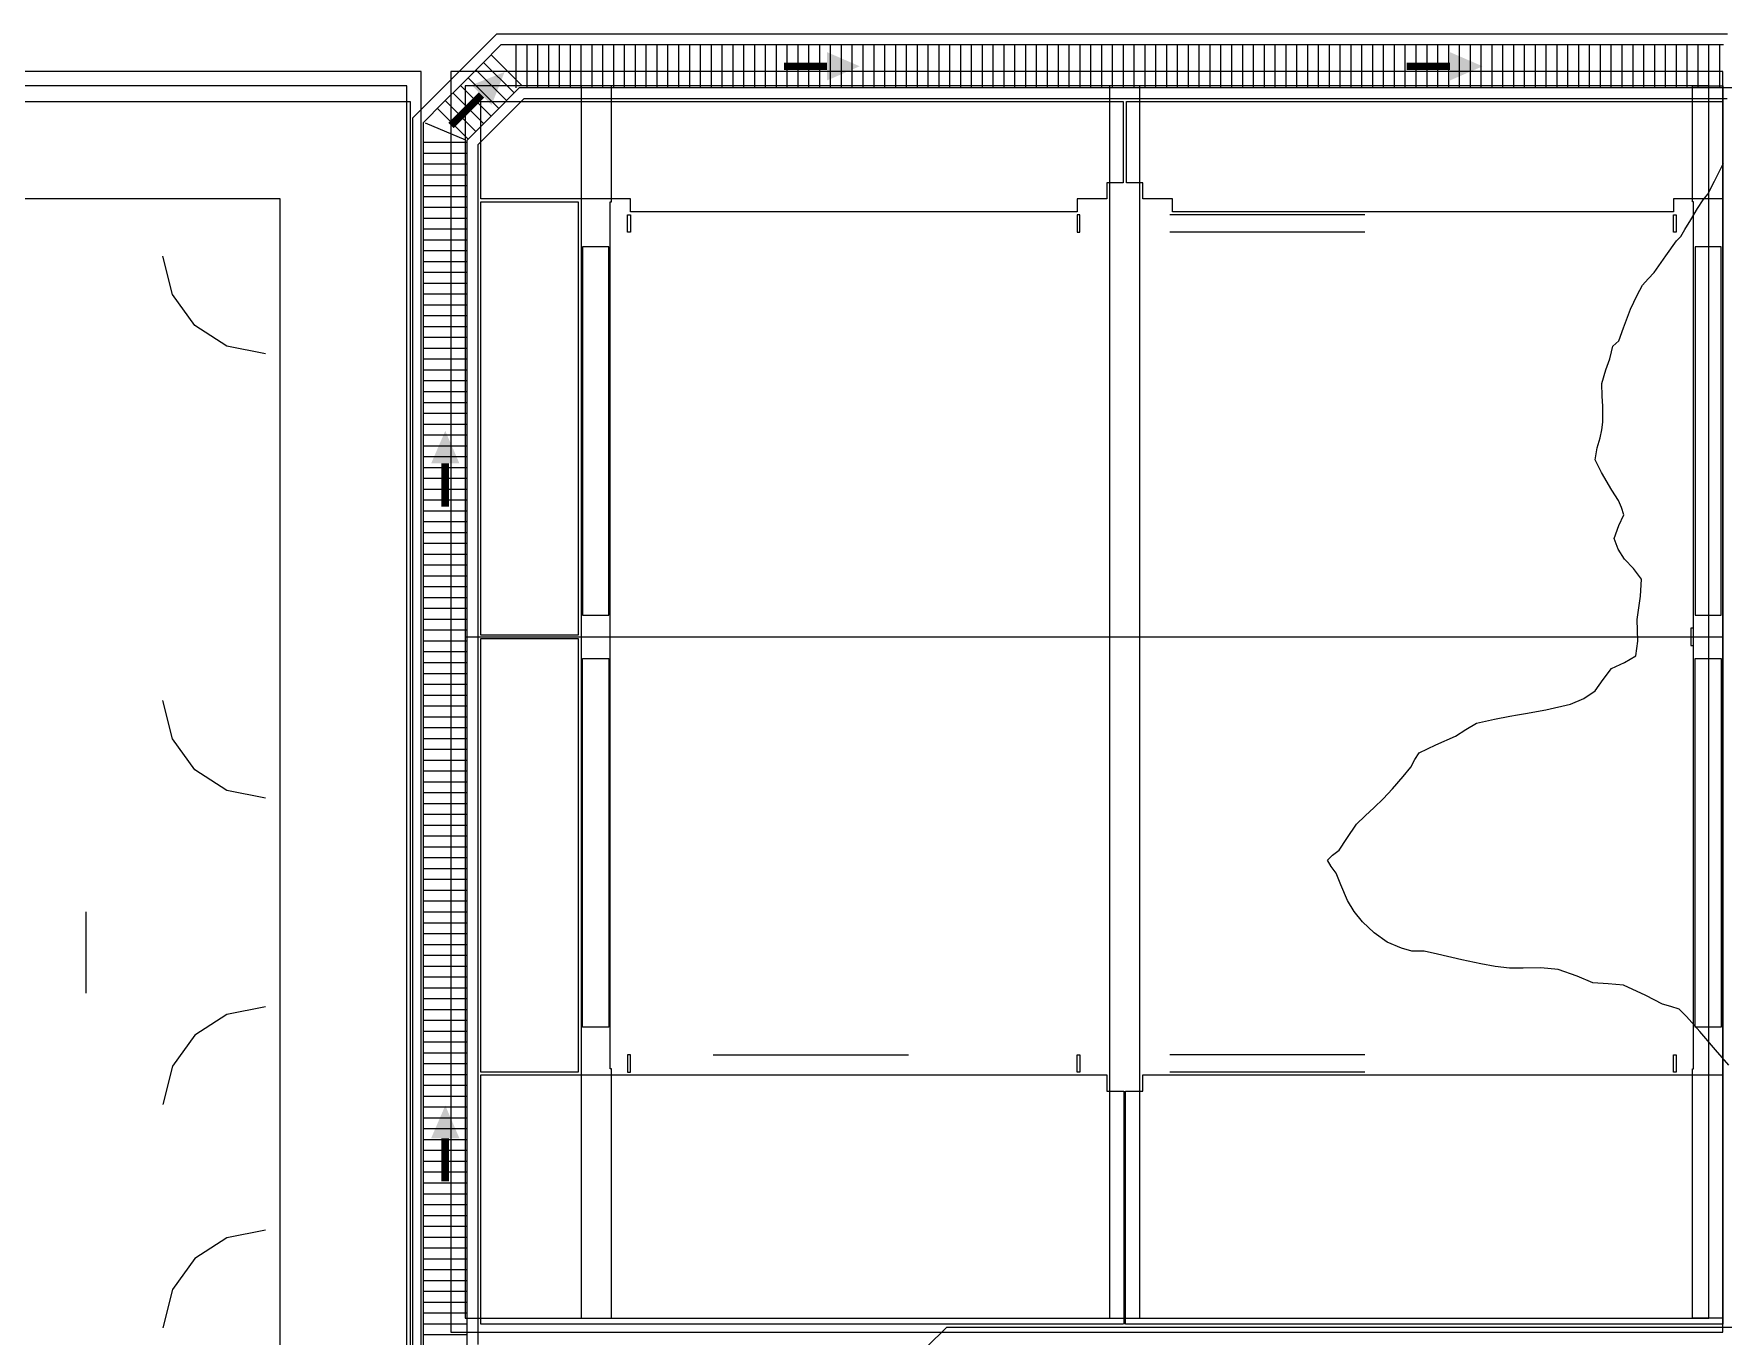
# Model space of a CAD drawing. Header units: metres. Extents: x 354768 to 355417, y 9249536 to 9250102.
# Drawn here: x 354944.34 to 354959.92, y 9249840.15 to 9249852.17 of the extents above; entities that cross this region are included whole.
import ezdxf

# ---------------------------------------------------------------- set-up
doc = ezdxf.new("R2010")
doc.units = ezdxf.units.M
doc.header["$LTSCALE"] = 0.25
for name, color, linetype, lineweight in [('ARQ-BASE', 8, 'CONTINUOUS', 13), ('ARQ-TECHO', 8, 'CONTINUOUS', 13), ('ARQ-VEREDA', 9, 'CONTINUOUS', 9), ('CUNETA-S3', 94, 'CONTINUOUS', 35)]:
    doc.layers.add(name, color=color, linetype=linetype, lineweight=lineweight)
for name, color, linetype, true_color in [('CUN-FLUJO', 1, 'CONTINUOUS', 0xe60000), ('CUN-REJ-BORDE', 4, 'CONTINUOUS', 0x00aae6), ('CUN-REJ-PLATINA', 4, 'CONTINUOUS', 0x78cdf0)]:
    doc.layers.add(name, color=color, linetype=linetype, true_color=true_color)
doc.layers.add('CURVAS', color=33, linetype='CONTINUOUS', lineweight=13, true_color=0xb08860)

# ---------------------------------------------------------------- blocks, each defined once
blk = doc.blocks.new('ARQUITECTURA_BASE')
at = {"layer": 'ARQ-BASE'}
for points in [[(354949.637, 9249846.806), (354949.637, 9249850.206), (354949.397, 9249850.206), (354949.397, 9249846.806), (354949.637, 9249846.806)], [(354959.897, 9249846.806), (354959.897, 9249850.206), (354959.657, 9249850.206), (354959.657, 9249846.806), (354959.897, 9249846.806)], [(354949.637, 9249846.406), (354949.637, 9249843.006), (354949.397, 9249843.006), (354949.397, 9249846.406), (354949.637, 9249846.406)], [(354959.897, 9249846.406), (354959.897, 9249843.006), (354959.657, 9249843.006), (354959.657, 9249846.406), (354959.897, 9249846.406)]]:
    blk.add_lwpolyline(points, close=True, dxfattribs=at)
at = {"layer": 'ARQ-TECHO'}
for points in [[(354936.743, 9249851.821), (354936.743, 9249839.716), (354932.862, 9249839.716), (354932.862, 9249815.986), (354952.072, 9249815.986), (354952.072, 9249838.596), (354947.907, 9249838.596), (354947.907, 9249851.821), (354936.743, 9249851.821)], [(354948.182, 9249840.191), (354959.912, 9249840.191), (354959.912, 9249851.821), (354948.182, 9249851.821), (354948.182, 9249840.191)], [(354936.873, 9249851.691), (354936.873, 9249839.586), (354932.992, 9249839.586), (354932.992, 9249816.116), (354951.942, 9249816.116), (354951.942, 9249838.466), (354947.777, 9249838.466), (354947.777, 9249851.691), (354936.873, 9249851.691)], [(354948.312, 9249840.321), (354959.782, 9249840.321), (354959.782, 9249851.691), (354948.312, 9249851.691), (354948.312, 9249840.321)], [(354954.257, 9249840.321), (354954.537, 9249840.321), (354954.537, 9249851.691), (354954.257, 9249851.691), (354954.257, 9249840.321)], [(354949.812, 9249850.501), (354949.837, 9249850.501), (354949.837, 9249850.341), (354949.812, 9249850.341), (354949.812, 9249850.501)], [(354953.982, 9249850.501), (354953.957, 9249850.501), (354953.957, 9249850.341), (354953.982, 9249850.341), (354953.982, 9249850.501)], [(354959.482, 9249850.341), (354959.457, 9249850.341), (354959.457, 9249850.501), (354959.482, 9249850.501), (354959.482, 9249850.341)], [(354959.642, 9249846.686), (354959.617, 9249846.686), (354959.617, 9249846.526), (354959.642, 9249846.526), (354959.642, 9249846.686)], [(354949.812, 9249842.591), (354949.837, 9249842.591), (354949.837, 9249842.751), (354949.812, 9249842.751), (354949.812, 9249842.591)], [(354953.982, 9249842.591), (354953.957, 9249842.591), (354953.957, 9249842.751), (354953.982, 9249842.751), (354953.982, 9249842.591)], [(354959.482, 9249842.591), (354959.457, 9249842.591), (354959.457, 9249842.751), (354959.482, 9249842.751), (354959.482, 9249842.591)]]:
    blk.add_lwpolyline(points, close=True, dxfattribs=at)
for points in [[(354949.662, 9249850.621), (354949.662, 9249851.691), (354949.382, 9249851.691), (354949.382, 9249840.321), (354949.662, 9249840.321), (354949.662, 9249842.621), (354949.652, 9249842.621), (354949.652, 9249850.621), (354949.662, 9249850.621)], [(354959.632, 9249850.621), (354959.632, 9249851.691), (354959.912, 9249851.691), (354959.912, 9249840.321), (354959.632, 9249840.321), (354959.632, 9249842.621), (354959.642, 9249842.621), (354959.642, 9249850.621), (354959.632, 9249850.621)], [(354956.612, 9249850.501), (354954.812, 9249850.501)], [(354956.612, 9249850.341), (354954.812, 9249850.341)], [(354946.471, 9249849.219), (354946.114, 9249849.289), (354945.819, 9249849.48), (354945.614, 9249849.766), (354945.526, 9249850.119)], [(354948.312, 9249846.606), (354959.912, 9249846.606)], [(354946.471, 9249845.119), (354946.114, 9249845.189), (354945.819, 9249845.38), (354945.614, 9249845.666), (354945.526, 9249846.019)], [(354944.814, 9249844.071), (354944.814, 9249843.321)], [(354946.471, 9249843.193), (354946.114, 9249843.123), (354945.819, 9249842.931), (354945.614, 9249842.646), (354945.526, 9249842.293)], [(354956.612, 9249842.751), (354954.812, 9249842.751)], [(354956.612, 9249842.591), (354954.812, 9249842.591)], [(354946.471, 9249841.133), (354946.114, 9249841.063), (354945.819, 9249840.871), (354945.614, 9249840.586), (354945.526, 9249840.233)]]:
    blk.add_lwpolyline(points, dxfattribs=at)
at = {"layer": 'ARQ-VEREDA'}
for points in [[(354950.772, 9249816.711), (354950.772, 9249837.296), (354946.607, 9249837.296), (354946.607, 9249850.646), (354938.777, 9249850.646), (354938.777, 9249837.296), (354935.162, 9249837.296), (354935.162, 9249816.711), (354932.962, 9249816.711), (354932.962, 9249839.616), (354936.843, 9249839.616), (354936.843, 9249851.546), (354947.807, 9249851.546), (354947.807, 9249838.496), (354951.972, 9249838.496), (354951.972, 9249816.711), (354950.772, 9249816.711)], [(354954.404, 9249842.416), (354954.562, 9249842.416), (354954.562, 9249842.566), (354959.912, 9249842.566), (354959.912, 9249840.266), (354954.404, 9249840.266), (354954.404, 9249842.416)]]:
    blk.add_lwpolyline(points, close=True, dxfattribs=at)
for points in [[(354954.382, 9249850.796), (354954.232, 9249850.796), (354954.232, 9249850.646), (354953.957, 9249850.646), (354953.957, 9249850.526), (354949.837, 9249850.526), (354949.837, 9249850.646), (354948.457, 9249850.646), (354948.457, 9249851.546), (354954.382, 9249851.546), (354954.382, 9249850.796)], [(354954.412, 9249850.796), (354954.412, 9249851.546), (354959.912, 9249851.546), (354959.912, 9249850.646), (354959.457, 9249850.646), (354959.457, 9249850.526), (354954.837, 9249850.526), (354954.837, 9249850.646), (354954.562, 9249850.646), (354954.562, 9249850.796), (354954.412, 9249850.796)], [(354948.457, 9249846.621), (354948.457, 9249850.621), (354949.357, 9249850.621), (354949.357, 9249846.621), (354948.457, 9249846.621)], [(354949.357, 9249846.591), (354949.357, 9249842.591), (354948.457, 9249842.591), (354948.457, 9249846.591), (354949.357, 9249846.591)], [(354950.602, 9249842.751), (354952.402, 9249842.751)], [(354954.382, 9249840.266), (354948.457, 9249840.266), (354948.457, 9249842.566), (354954.232, 9249842.566), (354954.232, 9249842.416), (354954.389, 9249842.416), (354954.389, 9249840.266)]]:
    blk.add_lwpolyline(points, dxfattribs=at)
blk = doc.blocks.new('CURVAS_DE_NIVEL')
at = {"layer": 'CURVAS'}
blk.add_lwpolyline([(354959.969, 9249842.656), (354959.844, 9249842.798), (354959.7, 9249842.966), (354959.578, 9249843.104), (354959.511, 9249843.172), (354959.434, 9249843.197), (354959.355, 9249843.218), (354959.201, 9249843.299), (354958.996, 9249843.392), (354958.855, 9249843.405), (354958.713, 9249843.416), (354958.569, 9249843.475), (354958.394, 9249843.538), (354958.234, 9249843.552), (354958.072, 9249843.55), (354957.945, 9249843.55), (354957.812, 9249843.566), (354957.679, 9249843.589), (354957.506, 9249843.627), (354957.281, 9249843.679), (354957.159, 9249843.707), (354957.101, 9249843.707), (354957.044, 9249843.708), (354956.948, 9249843.735), (354956.816, 9249843.789), (354956.697, 9249843.876), (354956.588, 9249843.977), (354956.513, 9249844.072), (354956.45, 9249844.175), (354956.389, 9249844.318), (354956.346, 9249844.427), (354956.299, 9249844.488), (354956.265, 9249844.546), (354956.314, 9249844.592), (354956.374, 9249844.638), (354956.445, 9249844.747), (354956.535, 9249844.878), (354956.614, 9249844.956), (354956.697, 9249845.031), (354956.78, 9249845.113), (354956.867, 9249845.204), (354956.964, 9249845.317), (354957.036, 9249845.405), (354957.072, 9249845.474), (354957.112, 9249845.538), (354957.266, 9249845.611), (354957.448, 9249845.692), (354957.543, 9249845.753), (354957.64, 9249845.809), (354957.807, 9249845.848), (354957.948, 9249845.874), (354958.02, 9249845.887), (354958.092, 9249845.899), (354958.28, 9249845.933), (354958.509, 9249845.985), (354958.629, 9249846.038), (354958.735, 9249846.11), (354958.81, 9249846.213), (354958.885, 9249846.315), (354959.007, 9249846.37), (354959.111, 9249846.433), (354959.128, 9249846.568), (354959.122, 9249846.767), (354959.153, 9249846.982), (354959.161, 9249847.138), (354959.088, 9249847.237), (354959.005, 9249847.323), (354958.947, 9249847.417), (354958.911, 9249847.514), (354958.954, 9249847.634), (354958.998, 9249847.732), (354958.978, 9249847.799), (354958.949, 9249847.866), (354958.89, 9249847.961), (354958.792, 9249848.124), (354958.735, 9249848.239), (354958.754, 9249848.35), (354958.782, 9249848.443), (354958.795, 9249848.515), (354958.805, 9249848.588), (354958.807, 9249848.661), (354958.807, 9249848.734), (354958.798, 9249848.828), (354958.795, 9249848.943), (354958.833, 9249849.071), (354958.869, 9249849.17), (354958.885, 9249849.235), (354958.899, 9249849.289), (354958.952, 9249849.338), (354958.996, 9249849.458), (354959.061, 9249849.63), (354959.122, 9249849.759), (354959.173, 9249849.852), (354959.225, 9249849.91), (354959.279, 9249849.967), (354959.388, 9249850.121), (354959.484, 9249850.259), (354959.525, 9249850.3), (354959.563, 9249850.365), (354959.616, 9249850.454), (354959.68, 9249850.557), (354959.73, 9249850.638), (354959.774, 9249850.69), (354959.837, 9249850.81), (354959.919, 9249850.977)], dxfattribs=at)
blk = doc.blocks.new('CUNETAS_SISTEMA_3_NORESTE_LOSA')
at = {"layer": 'CUN-FLUJO', "const_width": 0.07}
for points in [[(354951.253, 9249851.87), (354951.652, 9249851.87)], [(354956.997, 9249851.87), (354957.397, 9249851.87)], [(354948.183, 9249851.323), (354948.465, 9249851.605)], [(354948.13, 9249847.807), (354948.13, 9249848.207)], [(354948.13, 9249841.583), (354948.13, 9249841.982)]]:
    blk.add_lwpolyline(points, dxfattribs=at)
at = {"layer": 'CUN-FLUJO', "true_color": 0xe60000}
for points in [[(354951.952, 9249851.87), (354951.652, 9249852), (354951.652, 9249851.74)], [(354957.697, 9249851.87), (354957.397, 9249852), (354957.397, 9249851.74)], [(354948.677, 9249851.817), (354948.373, 9249851.697), (354948.557, 9249851.513)], [(354948.13, 9249848.507), (354948, 9249848.207), (354948.26, 9249848.207)], [(354948.13, 9249842.283), (354948, 9249841.982), (354948.26, 9249841.982)]]:
    blk.add_solid(points, dxfattribs=at)
at = {"layer": 'CUN-REJ-BORDE'}
for points in [[(354960.118, 9249851.67), (354959.867, 9249851.67), (354959.616, 9249851.67), (354959.365, 9249851.67), (354959.114, 9249851.67), (354958.862, 9249851.67), (354958.611, 9249851.67), (354958.36, 9249851.67), (354958.109, 9249851.67), (354957.857, 9249851.67), (354957.606, 9249851.67), (354957.355, 9249851.67), (354957.104, 9249851.67), (354956.852, 9249851.67), (354956.601, 9249851.67), (354956.35, 9249851.67), (354956.099, 9249851.67), (354955.847, 9249851.67), (354955.596, 9249851.67), (354955.345, 9249851.67), (354955.094, 9249851.67), (354954.842, 9249851.67), (354954.591, 9249851.67), (354954.34, 9249851.67), (354954.089, 9249851.67), (354953.838, 9249851.67), (354953.586, 9249851.67), (354953.335, 9249851.67), (354953.084, 9249851.67), (354952.833, 9249851.67), (354952.581, 9249851.67), (354952.33, 9249851.67), (354952.079, 9249851.67), (354951.828, 9249851.67), (354951.576, 9249851.67), (354951.325, 9249851.67), (354951.074, 9249851.67), (354950.823, 9249851.67), (354950.571, 9249851.67), (354950.32, 9249851.67), (354950.069, 9249851.67), (354949.818, 9249851.67), (354949.567, 9249851.67), (354949.315, 9249851.67), (354949.064, 9249851.67), (354948.813, 9249851.67), (354948.571, 9249851.429), (354948.33, 9249851.187), (354948.33, 9249850.937), (354948.33, 9249850.686), (354948.33, 9249850.436), (354948.33, 9249850.186), (354948.33, 9249849.935), (354948.33, 9249849.685), (354948.33, 9249849.435), (354948.33, 9249849.184), (354948.33, 9249848.934), (354948.33, 9249848.684), (354948.33, 9249848.433), (354948.33, 9249848.183), (354948.33, 9249847.933), (354948.33, 9249847.682), (354948.33, 9249847.432), (354948.33, 9249847.182), (354948.33, 9249846.931), (354948.33, 9249846.681), (354948.33, 9249846.431), (354948.33, 9249846.18), (354948.33, 9249845.93), (354948.33, 9249845.679), (354948.33, 9249845.429), (354948.33, 9249845.179), (354948.33, 9249844.928), (354948.33, 9249844.678), (354948.33, 9249844.428), (354948.33, 9249844.177), (354948.33, 9249843.927), (354948.33, 9249843.677), (354948.33, 9249843.426), (354948.33, 9249843.176), (354948.33, 9249842.926), (354948.33, 9249842.675), (354948.33, 9249842.425), (354948.33, 9249842.175), (354948.33, 9249841.924), (354948.33, 9249841.674), (354948.33, 9249841.424), (354948.33, 9249841.173), (354948.33, 9249840.923), (354948.33, 9249840.672), (354948.33, 9249840.422), (354948.33, 9249840.172), (354948.33, 9249839.921)], [(354947.93, 9249839.935), (354947.93, 9249840.189), (354947.93, 9249840.442), (354947.93, 9249840.696), (354947.93, 9249840.95), (354947.93, 9249841.204), (354947.93, 9249841.457), (354947.93, 9249841.711), (354947.93, 9249841.965), (354947.93, 9249842.219), (354947.93, 9249842.472), (354947.93, 9249842.726), (354947.93, 9249842.98), (354947.93, 9249843.233), (354947.93, 9249843.487), (354947.93, 9249843.741), (354947.93, 9249843.995), (354947.93, 9249844.248), (354947.93, 9249844.502), (354947.93, 9249844.756), (354947.93, 9249845.01), (354947.93, 9249845.263), (354947.93, 9249845.517), (354947.93, 9249845.771), (354947.93, 9249846.024), (354947.93, 9249846.278), (354947.93, 9249846.532), (354947.93, 9249846.786), (354947.93, 9249847.039), (354947.93, 9249847.293), (354947.93, 9249847.547), (354947.93, 9249847.801), (354947.93, 9249848.054), (354947.93, 9249848.308), (354947.93, 9249848.562), (354947.93, 9249848.816), (354947.93, 9249849.069), (354947.93, 9249849.323), (354947.93, 9249849.577), (354947.93, 9249849.83), (354947.93, 9249850.084), (354947.93, 9249850.338), (354947.93, 9249850.592), (354947.93, 9249850.845), (354947.93, 9249851.099), (354947.93, 9249851.353), (354948.109, 9249851.532), (354948.289, 9249851.711), (354948.468, 9249851.891), (354948.647, 9249852.07), (354948.898, 9249852.07), (354949.148, 9249852.07), (354949.399, 9249852.07), (354949.649, 9249852.07), (354949.9, 9249852.07), (354950.15, 9249852.07), (354950.4, 9249852.07), (354950.651, 9249852.07), (354950.901, 9249852.07), (354951.152, 9249852.07), (354951.402, 9249852.07), (354951.653, 9249852.07), (354951.903, 9249852.07), (354952.154, 9249852.07), (354952.404, 9249852.07), (354952.655, 9249852.07), (354952.905, 9249852.07), (354953.156, 9249852.07), (354953.406, 9249852.07), (354953.657, 9249852.07), (354953.907, 9249852.07), (354954.158, 9249852.07), (354954.408, 9249852.07), (354954.658, 9249852.07), (354954.909, 9249852.07), (354955.159, 9249852.07), (354955.41, 9249852.07), (354955.66, 9249852.07), (354955.911, 9249852.07), (354956.161, 9249852.07), (354956.412, 9249852.07), (354956.662, 9249852.07), (354956.913, 9249852.07), (354957.163, 9249852.07), (354957.414, 9249852.07), (354957.664, 9249852.07), (354957.915, 9249852.07), (354958.165, 9249852.07), (354958.416, 9249852.07), (354958.666, 9249852.07), (354958.917, 9249852.07), (354959.167, 9249852.07), (354959.417, 9249852.07), (354959.668, 9249852.07), (354959.918, 9249852.07)], [(354952.572, 9249840.056), (354952.756, 9249840.24), (354953.007, 9249840.24), (354953.258, 9249840.24), (354953.509, 9249840.24), (354953.76, 9249840.24), (354954.011, 9249840.24), (354954.262, 9249840.24), (354954.513, 9249840.24), (354954.764, 9249840.24), (354955.015, 9249840.24), (354955.266, 9249840.24), (354955.517, 9249840.24), (354955.768, 9249840.24), (354956.019, 9249840.24), (354956.27, 9249840.24), (354956.521, 9249840.24), (354956.772, 9249840.24), (354957.023, 9249840.24), (354957.274, 9249840.24), (354957.525, 9249840.24), (354957.776, 9249840.24), (354958.027, 9249840.24), (354958.278, 9249840.24), (354958.529, 9249840.24), (354958.78, 9249840.24), (354959.031, 9249840.24), (354959.282, 9249840.24), (354959.533, 9249840.24), (354959.784, 9249840.24), (354960.035, 9249840.24)], [(354959.953, 9249851.57), (354959.7, 9249851.57), (354959.448, 9249851.57), (354959.196, 9249851.57), (354958.944, 9249851.57), (354958.691, 9249851.57), (354958.439, 9249851.57), (354958.187, 9249851.57), (354957.935, 9249851.57), (354957.682, 9249851.57), (354957.43, 9249851.57), (354957.178, 9249851.57), (354956.926, 9249851.57), (354956.674, 9249851.57), (354956.421, 9249851.57), (354956.169, 9249851.57), (354955.917, 9249851.57), (354955.665, 9249851.57), (354955.412, 9249851.57), (354955.16, 9249851.57), (354954.908, 9249851.57), (354954.656, 9249851.57), (354954.403, 9249851.57), (354954.151, 9249851.57), (354953.899, 9249851.57), (354953.647, 9249851.57), (354953.394, 9249851.57), (354953.142, 9249851.57), (354952.89, 9249851.57), (354952.638, 9249851.57), (354952.386, 9249851.57), (354952.133, 9249851.57), (354951.881, 9249851.57), (354951.629, 9249851.57), (354951.377, 9249851.57), (354951.124, 9249851.57), (354950.872, 9249851.57), (354950.62, 9249851.57), (354950.368, 9249851.57), (354950.115, 9249851.57), (354949.863, 9249851.57), (354949.611, 9249851.57), (354949.359, 9249851.57), (354949.106, 9249851.57), (354948.854, 9249851.57), (354948.642, 9249851.358), (354948.43, 9249851.146), (354948.43, 9249850.894), (354948.43, 9249850.643), (354948.43, 9249850.391), (354948.43, 9249850.14), (354948.43, 9249849.888), (354948.43, 9249849.636), (354948.43, 9249849.385), (354948.43, 9249849.133), (354948.43, 9249848.882), (354948.43, 9249848.63), (354948.43, 9249848.379), (354948.43, 9249848.127), (354948.43, 9249847.876), (354948.43, 9249847.624), (354948.43, 9249847.373), (354948.43, 9249847.121), (354948.43, 9249846.869), (354948.43, 9249846.618), (354948.43, 9249846.366), (354948.43, 9249846.115), (354948.43, 9249845.863), (354948.43, 9249845.612), (354948.43, 9249845.36), (354948.43, 9249845.109), (354948.43, 9249844.857), (354948.43, 9249844.606), (354948.43, 9249844.354), (354948.43, 9249844.102), (354948.43, 9249843.851), (354948.43, 9249843.599), (354948.43, 9249843.348), (354948.43, 9249843.096), (354948.43, 9249842.845), (354948.43, 9249842.593), (354948.43, 9249842.342), (354948.43, 9249842.09), (354948.43, 9249841.839), (354948.43, 9249841.587), (354948.43, 9249841.335), (354948.43, 9249841.084), (354948.43, 9249840.832), (354948.43, 9249840.581), (354948.43, 9249840.329), (354948.43, 9249840.078)], [(354947.83, 9249840.077), (354947.83, 9249840.329), (354947.83, 9249840.58), (354947.83, 9249840.832), (354947.83, 9249841.083), (354947.83, 9249841.335), (354947.83, 9249841.586), (354947.83, 9249841.838), (354947.83, 9249842.089), (354947.83, 9249842.341), (354947.83, 9249842.592), (354947.83, 9249842.844), (354947.83, 9249843.095), (354947.83, 9249843.347), (354947.83, 9249843.598), (354947.83, 9249843.85), (354947.83, 9249844.101), (354947.83, 9249844.353), (354947.83, 9249844.604), (354947.83, 9249844.856), (354947.83, 9249845.107), (354947.83, 9249845.359), (354947.83, 9249845.61), (354947.83, 9249845.862), (354947.83, 9249846.113), (354947.83, 9249846.365), (354947.83, 9249846.616), (354947.83, 9249846.868), (354947.83, 9249847.119), (354947.83, 9249847.37), (354947.83, 9249847.622), (354947.83, 9249847.873), (354947.83, 9249848.125), (354947.83, 9249848.376), (354947.83, 9249848.628), (354947.83, 9249848.879), (354947.83, 9249849.131), (354947.83, 9249849.382), (354947.83, 9249849.634), (354947.83, 9249849.885), (354947.83, 9249850.137), (354947.83, 9249850.388), (354947.83, 9249850.64), (354947.83, 9249850.891), (354947.83, 9249851.143), (354947.83, 9249851.394), (354948.024, 9249851.588), (354948.218, 9249851.782), (354948.412, 9249851.976), (354948.606, 9249852.17), (354948.858, 9249852.17), (354949.11, 9249852.17), (354949.362, 9249852.17), (354949.615, 9249852.17), (354949.867, 9249852.17), (354950.119, 9249852.17), (354950.371, 9249852.17), (354950.623, 9249852.17), (354950.876, 9249852.17), (354951.128, 9249852.17), (354951.38, 9249852.17), (354951.632, 9249852.17), (354951.884, 9249852.17), (354952.137, 9249852.17), (354952.389, 9249852.17), (354952.641, 9249852.17), (354952.893, 9249852.17), (354953.145, 9249852.17), (354953.398, 9249852.17), (354953.65, 9249852.17), (354953.902, 9249852.17), (354954.154, 9249852.17), (354954.406, 9249852.17), (354954.659, 9249852.17), (354954.911, 9249852.17), (354955.163, 9249852.17), (354955.415, 9249852.17), (354955.667, 9249852.17), (354955.92, 9249852.17), (354956.172, 9249852.17), (354956.424, 9249852.17), (354956.676, 9249852.17), (354956.928, 9249852.17), (354957.181, 9249852.17), (354957.433, 9249852.17), (354957.685, 9249852.17), (354957.937, 9249852.17), (354958.189, 9249852.17), (354958.442, 9249852.17), (354958.694, 9249852.17), (354958.946, 9249852.17), (354959.198, 9249852.17), (354959.45, 9249852.17), (354959.703, 9249852.17), (354959.955, 9249852.17)]]:
    blk.add_lwpolyline(points, dxfattribs=at)
at = {"layer": 'CUN-REJ-PLATINA'}
for p, q in [((354948.554, 9249851.977), (354948.837, 9249851.694)), ((354948.781, 9249852.07), (354948.781, 9249851.67)), ((354948.881, 9249852.07), (354948.881, 9249851.67)), ((354948.981, 9249852.07), (354948.981, 9249851.67)), ((354949.081, 9249852.07), (354949.081, 9249851.67)), ((354949.181, 9249852.07), (354949.181, 9249851.67)), ((354949.281, 9249852.07), (354949.281, 9249851.67)), ((354949.381, 9249852.07), (354949.381, 9249851.67)), ((354949.481, 9249852.07), (354949.481, 9249851.67)), ((354949.581, 9249852.07), (354949.581, 9249851.67)), ((354949.681, 9249852.07), (354949.681, 9249851.67)), ((354949.781, 9249852.07), (354949.781, 9249851.67)), ((354949.881, 9249852.07), (354949.881, 9249851.67)), ((354949.981, 9249852.07), (354949.981, 9249851.67)), ((354950.081, 9249852.07), (354950.081, 9249851.67)), ((354950.181, 9249852.07), (354950.181, 9249851.67)), ((354950.281, 9249852.07), (354950.281, 9249851.67)), ((354950.381, 9249852.07), (354950.381, 9249851.67)), ((354950.481, 9249852.07), (354950.481, 9249851.67)), ((354950.581, 9249852.07), (354950.581, 9249851.67)), ((354950.681, 9249852.07), (354950.681, 9249851.67)), ((354950.781, 9249852.07), (354950.781, 9249851.67)), ((354950.881, 9249852.07), (354950.881, 9249851.67)), ((354950.981, 9249852.07), (354950.981, 9249851.67)), ((354951.081, 9249852.07), (354951.081, 9249851.67)), ((354951.181, 9249852.07), (354951.181, 9249851.67)), ((354951.281, 9249852.07), (354951.281, 9249851.67)), ((354951.381, 9249852.07), (354951.381, 9249851.67)), ((354951.481, 9249852.07), (354951.481, 9249851.67)), ((354951.581, 9249852.07), (354951.581, 9249851.67)), ((354951.681, 9249852.07), (354951.681, 9249851.67)), ((354951.781, 9249852.07), (354951.781, 9249851.67)), ((354951.881, 9249852.07), (354951.881, 9249851.67)), ((354951.981, 9249852.07), (354951.981, 9249851.67)), ((354952.081, 9249852.07), (354952.081, 9249851.67)), ((354952.181, 9249852.07), (354952.181, 9249851.67)), ((354952.281, 9249852.07), (354952.281, 9249851.67)), ((354952.381, 9249852.07), (354952.381, 9249851.67)), ((354952.481, 9249852.07), (354952.481, 9249851.67)), ((354952.581, 9249852.07), (354952.581, 9249851.67)), ((354952.681, 9249852.07), (354952.681, 9249851.67)), ((354952.781, 9249852.07), (354952.781, 9249851.67)), ((354952.881, 9249852.07), (354952.881, 9249851.67)), ((354952.981, 9249852.07), (354952.981, 9249851.67)), ((354953.081, 9249852.07), (354953.081, 9249851.67)), ((354953.181, 9249852.07), (354953.181, 9249851.67)), ((354953.281, 9249852.07), (354953.281, 9249851.67)), ((354953.381, 9249852.07), (354953.381, 9249851.67)), ((354953.481, 9249852.07), (354953.481, 9249851.67)), ((354953.581, 9249852.07), (354953.581, 9249851.67)), ((354953.681, 9249852.07), (354953.681, 9249851.67)), ((354953.781, 9249852.07), (354953.781, 9249851.67)), ((354953.881, 9249852.07), (354953.881, 9249851.67)), ((354953.981, 9249852.07), (354953.981, 9249851.67)), ((354954.081, 9249852.07), (354954.081, 9249851.67)), ((354954.181, 9249852.07), (354954.181, 9249851.67)), ((354954.281, 9249852.07), (354954.281, 9249851.67)), ((354954.381, 9249852.07), (354954.381, 9249851.67)), ((354954.481, 9249852.07), (354954.481, 9249851.67)), ((354954.581, 9249852.07), (354954.581, 9249851.67)), ((354954.681, 9249852.07), (354954.681, 9249851.67)), ((354954.781, 9249852.07), (354954.781, 9249851.67)), ((354954.881, 9249852.07), (354954.881, 9249851.67)), ((354954.981, 9249852.07), (354954.981, 9249851.67)), ((354955.081, 9249852.07), (354955.081, 9249851.67)), ((354955.181, 9249852.07), (354955.181, 9249851.67)), ((354955.281, 9249852.07), (354955.281, 9249851.67)), ((354955.381, 9249852.07), (354955.381, 9249851.67)), ((354955.481, 9249852.07), (354955.481, 9249851.67)), ((354955.581, 9249852.07), (354955.581, 9249851.67)), ((354955.681, 9249852.07), (354955.681, 9249851.67)), ((354955.781, 9249852.07), (354955.781, 9249851.67)), ((354955.881, 9249852.07), (354955.881, 9249851.67)), ((354955.981, 9249852.07), (354955.981, 9249851.67)), ((354956.081, 9249852.07), (354956.081, 9249851.67)), ((354956.181, 9249852.07), (354956.181, 9249851.67)), ((354956.281, 9249852.07), (354956.281, 9249851.67)), ((354956.381, 9249852.07), (354956.381, 9249851.67)), ((354956.481, 9249852.07), (354956.481, 9249851.67)), ((354956.581, 9249852.07), (354956.581, 9249851.67)), ((354956.681, 9249852.07), (354956.681, 9249851.67)), ((354956.781, 9249852.07), (354956.781, 9249851.67)), ((354956.881, 9249852.07), (354956.881, 9249851.67)), ((354956.981, 9249852.07), (354956.981, 9249851.67)), ((354957.081, 9249852.07), (354957.081, 9249851.67)), ((354957.181, 9249852.07), (354957.181, 9249851.67)), ((354957.281, 9249852.07), (354957.281, 9249851.67)), ((354957.381, 9249852.07), (354957.381, 9249851.67)), ((354957.481, 9249852.07), (354957.481, 9249851.67)), ((354957.581, 9249852.07), (354957.581, 9249851.67)), ((354957.681, 9249852.07), (354957.681, 9249851.67)), ((354957.781, 9249852.07), (354957.781, 9249851.67)), ((354957.881, 9249852.07), (354957.881, 9249851.67)), ((354957.981, 9249852.07), (354957.981, 9249851.67)), ((354958.081, 9249852.07), (354958.081, 9249851.67)), ((354958.181, 9249852.07), (354958.181, 9249851.67)), ((354958.281, 9249852.07), (354958.281, 9249851.67)), ((354958.381, 9249852.07), (354958.381, 9249851.67)), ((354958.481, 9249852.07), (354958.481, 9249851.67)), ((354958.581, 9249852.07), (354958.581, 9249851.67)), ((354958.681, 9249852.07), (354958.681, 9249851.67)), ((354958.781, 9249852.07), (354958.781, 9249851.67)), ((354958.881, 9249852.07), (354958.881, 9249851.67)), ((354958.981, 9249852.07), (354958.981, 9249851.67)), ((354959.081, 9249852.07), (354959.081, 9249851.67)), ((354959.181, 9249852.07), (354959.181, 9249851.67)), ((354959.281, 9249852.07), (354959.281, 9249851.67)), ((354959.381, 9249852.07), (354959.381, 9249851.67)), ((354959.481, 9249852.07), (354959.481, 9249851.67)), ((354959.581, 9249852.07), (354959.581, 9249851.67)), ((354959.681, 9249852.07), (354959.681, 9249851.67)), ((354959.781, 9249852.07), (354959.781, 9249851.67)), ((354959.881, 9249852.07), (354959.881, 9249851.67)), ((354948.413, 9249851.836), (354948.696, 9249851.553)), ((354948.484, 9249851.906), (354948.766, 9249851.624)), ((354948.271, 9249851.694), (354948.554, 9249851.411)), ((354948.342, 9249851.765), (354948.625, 9249851.482)), ((354948.13, 9249851.553), (354948.413, 9249851.27)), ((354948.201, 9249851.624), (354948.484, 9249851.341)), ((354948.059, 9249851.482), (354948.342, 9249851.199)), ((354947.945, 9249851.347), (354948.315, 9249851.193)), ((354947.93, 9249851.17), (354948.33, 9249851.17)), ((354947.93, 9249851.07), (354948.33, 9249851.07)), ((354947.93, 9249850.97), (354948.33, 9249850.97)), ((354947.93, 9249850.87), (354948.33, 9249850.87)), ((354947.93, 9249850.77), (354948.33, 9249850.77)), ((354947.93, 9249850.67), (354948.33, 9249850.67)), ((354947.93, 9249850.57), (354948.33, 9249850.57)), ((354947.93, 9249850.47), (354948.33, 9249850.47)), ((354947.93, 9249850.37), (354948.33, 9249850.37)), ((354947.93, 9249850.27), (354948.33, 9249850.27)), ((354947.93, 9249850.17), (354948.33, 9249850.17)), ((354947.93, 9249850.07), (354948.33, 9249850.07)), ((354947.93, 9249849.97), (354948.33, 9249849.97)), ((354947.93, 9249849.87), (354948.33, 9249849.87)), ((354947.93, 9249849.77), (354948.33, 9249849.77)), ((354947.93, 9249849.67), (354948.33, 9249849.67)), ((354947.93, 9249849.57), (354948.33, 9249849.57)), ((354947.93, 9249849.47), (354948.33, 9249849.47)), ((354947.93, 9249849.37), (354948.33, 9249849.37)), ((354947.93, 9249849.27), (354948.33, 9249849.27)), ((354947.93, 9249849.17), (354948.33, 9249849.17)), ((354947.93, 9249849.07), (354948.33, 9249849.07)), ((354947.93, 9249848.97), (354948.33, 9249848.97)), ((354947.93, 9249848.87), (354948.33, 9249848.87)), ((354947.93, 9249848.77), (354948.33, 9249848.77)), ((354947.93, 9249848.67), (354948.33, 9249848.67)), ((354947.93, 9249848.57), (354948.33, 9249848.57)), ((354947.93, 9249848.47), (354948.33, 9249848.47)), ((354947.93, 9249848.37), (354948.33, 9249848.37)), ((354947.93, 9249848.27), (354948.33, 9249848.27)), ((354947.93, 9249848.17), (354948.33, 9249848.17)), ((354947.93, 9249848.07), (354948.33, 9249848.07)), ((354947.93, 9249847.97), (354948.33, 9249847.97)), ((354947.93, 9249847.87), (354948.33, 9249847.87)), ((354947.93, 9249847.77), (354948.33, 9249847.77)), ((354947.93, 9249847.67), (354948.33, 9249847.67)), ((354947.93, 9249847.57), (354948.33, 9249847.57)), ((354947.93, 9249847.47), (354948.33, 9249847.47)), ((354947.93, 9249847.37), (354948.33, 9249847.37)), ((354947.93, 9249847.27), (354948.33, 9249847.27)), ((354947.93, 9249847.17), (354948.33, 9249847.17)), ((354947.93, 9249847.07), (354948.33, 9249847.07)), ((354947.93, 9249846.97), (354948.33, 9249846.97)), ((354947.93, 9249846.87), (354948.33, 9249846.87)), ((354947.93, 9249846.77), (354948.33, 9249846.77)), ((354947.93, 9249846.67), (354948.33, 9249846.67)), ((354947.93, 9249846.57), (354948.33, 9249846.57)), ((354947.93, 9249846.47), (354948.33, 9249846.47)), ((354947.93, 9249846.37), (354948.33, 9249846.37)), ((354947.93, 9249846.27), (354948.33, 9249846.27)), ((354947.93, 9249846.17), (354948.33, 9249846.17)), ((354947.93, 9249846.07), (354948.33, 9249846.07)), ((354947.93, 9249845.97), (354948.33, 9249845.97)), ((354947.93, 9249845.87), (354948.33, 9249845.87)), ((354947.93, 9249845.77), (354948.33, 9249845.77)), ((354947.93, 9249845.67), (354948.33, 9249845.67)), ((354947.93, 9249845.57), (354948.33, 9249845.57)), ((354947.93, 9249845.47), (354948.33, 9249845.47)), ((354947.93, 9249845.37), (354948.33, 9249845.37)), ((354947.93, 9249845.27), (354948.33, 9249845.27)), ((354947.93, 9249845.17), (354948.33, 9249845.17)), ((354947.93, 9249845.07), (354948.33, 9249845.07)), ((354947.93, 9249844.97), (354948.33, 9249844.97)), ((354947.93, 9249844.87), (354948.33, 9249844.87)), ((354947.93, 9249844.77), (354948.33, 9249844.77)), ((354947.93, 9249844.67), (354948.33, 9249844.67)), ((354947.93, 9249844.57), (354948.33, 9249844.57)), ((354947.93, 9249844.47), (354948.33, 9249844.47)), ((354947.93, 9249844.37), (354948.33, 9249844.37)), ((354947.93, 9249844.27), (354948.33, 9249844.27)), ((354947.93, 9249844.17), (354948.33, 9249844.17)), ((354947.93, 9249844.07), (354948.33, 9249844.07)), ((354947.93, 9249843.97), (354948.33, 9249843.97)), ((354947.93, 9249843.87), (354948.33, 9249843.87)), ((354947.93, 9249843.77), (354948.33, 9249843.77)), ((354947.93, 9249843.67), (354948.33, 9249843.67)), ((354947.93, 9249843.57), (354948.33, 9249843.57)), ((354947.93, 9249843.47), (354948.33, 9249843.47)), ((354947.93, 9249843.37), (354948.33, 9249843.37)), ((354947.93, 9249843.27), (354948.33, 9249843.27)), ((354947.93, 9249843.17), (354948.33, 9249843.17)), ((354947.93, 9249843.07), (354948.33, 9249843.07)), ((354947.93, 9249842.97), (354948.33, 9249842.97)), ((354947.93, 9249842.87), (354948.33, 9249842.87)), ((354947.93, 9249842.77), (354948.33, 9249842.77)), ((354947.93, 9249842.67), (354948.33, 9249842.67)), ((354947.93, 9249842.57), (354948.33, 9249842.57)), ((354947.93, 9249842.47), (354948.33, 9249842.47)), ((354947.93, 9249842.37), (354948.33, 9249842.37)), ((354947.93, 9249842.27), (354948.33, 9249842.27)), ((354947.93, 9249842.17), (354948.33, 9249842.17)), ((354947.93, 9249842.07), (354948.33, 9249842.07)), ((354947.93, 9249841.97), (354948.33, 9249841.97)), ((354947.93, 9249841.87), (354948.33, 9249841.87)), ((354947.93, 9249841.77), (354948.33, 9249841.77)), ((354947.93, 9249841.67), (354948.33, 9249841.67)), ((354947.93, 9249841.57), (354948.33, 9249841.57)), ((354947.93, 9249841.47), (354948.33, 9249841.47)), ((354947.93, 9249841.37), (354948.33, 9249841.37)), ((354947.93, 9249841.27), (354948.33, 9249841.27)), ((354947.93, 9249841.17), (354948.33, 9249841.17)), ((354947.93, 9249841.07), (354948.33, 9249841.07)), ((354947.93, 9249840.97), (354948.33, 9249840.97)), ((354947.93, 9249840.87), (354948.33, 9249840.87)), ((354947.93, 9249840.77), (354948.33, 9249840.77)), ((354947.93, 9249840.67), (354948.33, 9249840.67)), ((354947.93, 9249840.57), (354948.33, 9249840.57)), ((354947.93, 9249840.47), (354948.33, 9249840.47)), ((354947.93, 9249840.37), (354948.33, 9249840.37)), ((354947.93, 9249840.27), (354948.33, 9249840.27)), ((354947.93, 9249840.17), (354948.33, 9249840.17))]:
    blk.add_line(p, q, dxfattribs=at)

msp = doc.modelspace()

# ---------------------------------------------------------------- block references
at = {"layer": 'ARQ-BASE'}
msp.add_blockref('ARQUITECTURA_BASE', (0, 0), dxfattribs=at)
at = {"layer": 'CUNETA-S3'}
msp.add_blockref('CUNETAS_SISTEMA_3_NORESTE_LOSA', (0, 0), dxfattribs=at)
at = {"layer": 'CURVAS'}
msp.add_blockref('CURVAS_DE_NIVEL', (0, 0), dxfattribs=at)

doc.saveas('drawing.dxf')
